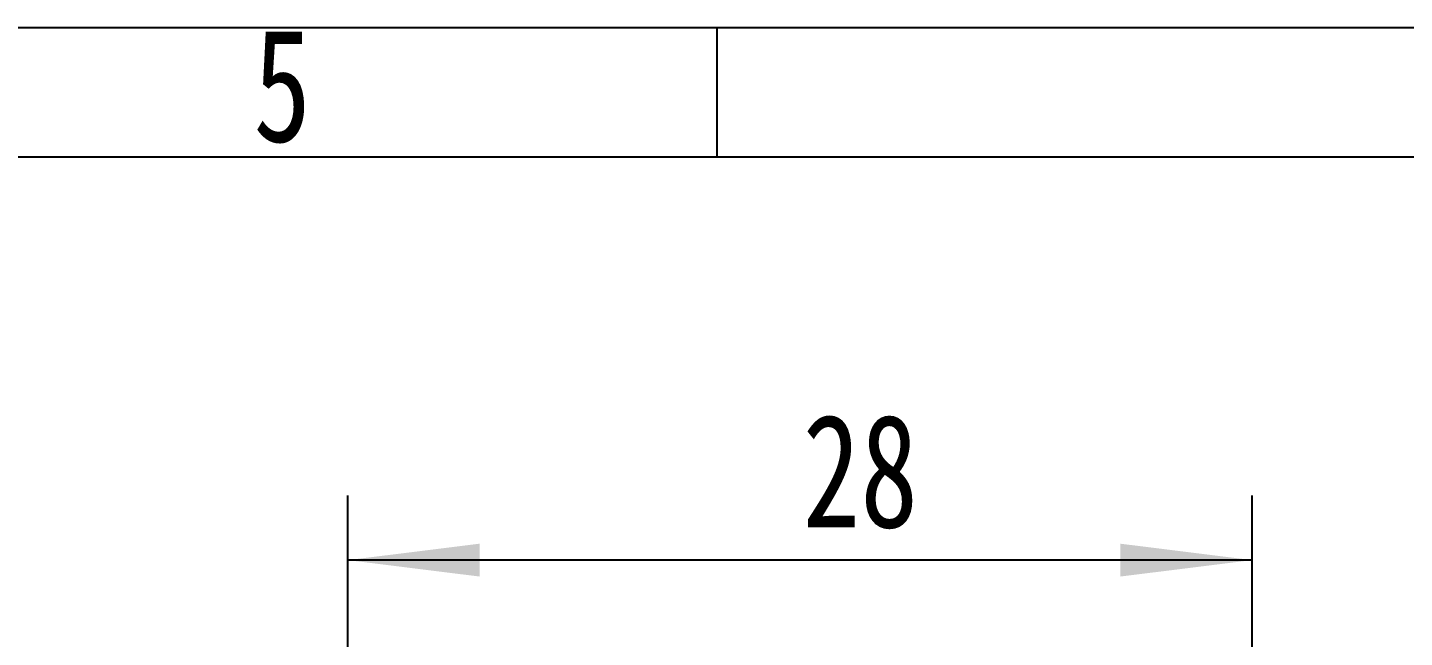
# Model space of a CAD drawing. Header units: millimetres. Extents: x 0 to 297, y 0 to 210.
# Drawn here: x 226.16 to 268.78, y 191.33 to 210.19 of the extents above; entities that cross this region are included whole.
import ezdxf

# ---------------------------------------------------------------- set-up
doc = ezdxf.new("R2010")
doc.units = ezdxf.units.MM
doc.layers.add('图框', color=7, linetype='Continuous')
doc.styles.add('SLDTEXTSTYLE1', font='HYSWLONGFANGSONG.TTF')
doc.dimstyles.new('SLDDIMSTYLE1', dxfattribs={"dimtxt": 3.5, "dimasz": 4.08, "dimexe": 0, "dimexo": 0.0625, "dimgap": 0.875, "dimtad": 2, "dimrnd": 1e-09, "dimzin": 12, "dimdsep": 46, "dimtxsty": 'SLDTEXTSTYLE1', "dimsah": 1, "dimcen": 0.09, "dimadec": 0, "dimazin": 3, "dimtfac": 1, "dimtofl": 0, "dimtmove": 0, "dimatfit": 3, "dimfxl": 0, "dimfrac": 2, "dimtolj": 1, "dimtzin": 12, "dimarcsym": 0})

# ---------------------------------------------------------------- blocks, each defined once
blk = doc.blocks.new('_D_14')
at = {"layer": '图框'}
for p, q in [((236.072, 180.698), (236.072, 195.717)), ((264.064, 180.698), (264.064, 195.717)), ((264.064, 193.717), (236.072, 193.717))]:
    blk.add_line(p, q, dxfattribs=at)
for points in [[(236.072, 193.717), (240.152, 193.209), (240.152, 194.225)], [(264.064, 193.717), (259.984, 194.225), (259.984, 193.209)]]:
    blk.add_solid(points, dxfattribs=at)
at = {"layer": '图框', "insert": (250.151, 198.229), "char_height": 3.5, "attachment_point": 1, "style": 'SLDTEXTSTYLE1'}
blk.add_mtext('28', dxfattribs=at)

msp = doc.modelspace()

# ---------------------------------------------------------------- linework, layer by layer
at = {"layer": '图框'}
for p, q in [((0, 210.1898854), (297, 210.1898854)), ((247.5, 210.1898854), (247.5, 206.1898854))]:
    msp.add_line(p, q, dxfattribs=at)
at = {"layer": '图框', "linetype": 'Continuous', "lineweight": 25}
msp.add_line((15, 206.1898854), (293, 206.1898854), dxfattribs=at)

# ---------------------------------------------------------------- texts
at = {"layer": '图框', "insert": (234.0444444, 210.1591163), "char_height": 3.5, "attachment_point": 2, "style": 'SLDTEXTSTYLE1'}
msp.add_mtext('5', dxfattribs=at)

# ---------------------------------------------------------------- dimensions: what is measured, and where the dimension line sits
at = {"layer": '图框'}
dim = msp.add_linear_dim(base=(236.0718768, 193.7172834), p1=(264.0641903, 180.6983989), p2=(236.0718768, 180.6983989), dimstyle='SLDDIMSTYLE1', dxfattribs=at)
dim.commit()
dim.dimension.update_dxf_attribs({"geometry": '_D_14', "text_midpoint": (251.6849706, 193.7172834), "dimtype": 160})

doc.saveas('drawing.dxf')
